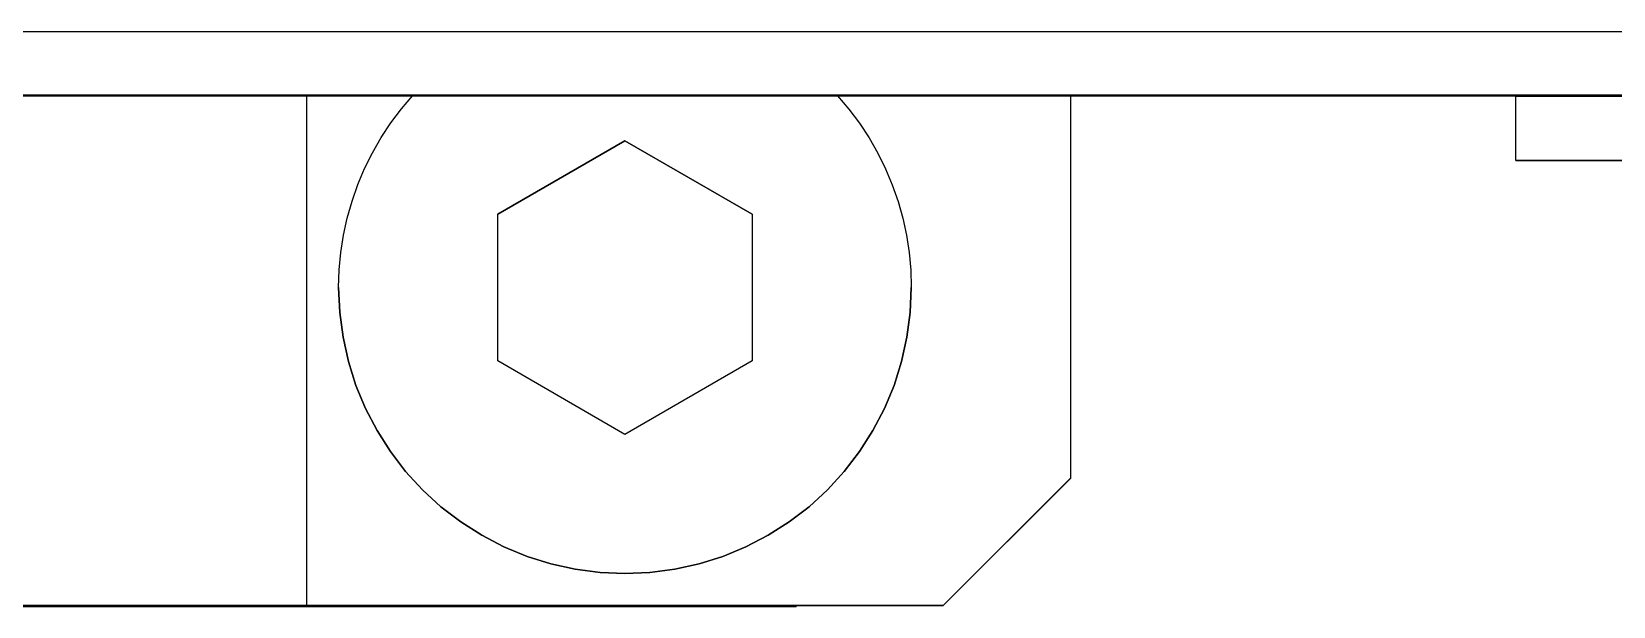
# Model space of a CAD drawing. Extents: x 0 to 701, y -8 to 617.
# Drawn here: x 668.97 to 681.4, y 281.85 to 286.37 of the extents above; entities that cross this region are included whole.
import ezdxf

# ---------------------------------------------------------------- set-up
doc = ezdxf.new("R2010")
doc.units = 0
doc.header["$LTSCALE"] = 0.5
doc.layers.add('MSM_CONTINUOUS', color=7, linetype='CONTINUOUS')

msp = doc.modelspace()

# ---------------------------------------------------------------- linework, layer by layer
at = {"layer": 'MSM_CONTINUOUS'}
for p, q in [((642.634415, 286.369417), (681.634415, 286.369417)), ((681.634415, 285.869349), (642.634415, 285.869348)), ((642.634415, 285.864014), (681.634415, 285.864014)), ((670.312575, 285.866966), (670.309415, 285.866955)), ((670.309415, 285.866955), (670.312575, 285.866944)), ((670.322035, 285.866977), (670.312575, 285.866966)), ((670.312575, 285.866944), (670.322035, 285.866933)), ((670.337736, 285.866988), (670.322035, 285.866977)), ((670.322035, 285.866933), (670.337736, 285.866922)), ((670.359582, 285.866998), (670.337736, 285.866988)), ((670.337736, 285.866922), (670.359582, 285.866912)), ((670.387439, 285.867009), (670.359582, 285.866998)), ((670.359582, 285.866912), (670.387439, 285.866901)), ((670.421134, 285.867019), (670.387439, 285.867009)), ((670.387439, 285.866901), (670.421134, 285.866891)), ((670.460459, 285.867028), (670.421134, 285.867019)), ((670.421134, 285.866891), (670.460459, 285.866882)), ((670.505173, 285.867037), (670.460459, 285.867028)), ((670.460459, 285.866882), (670.505173, 285.866873)), ((670.554999, 285.867046), (670.505173, 285.867037)), ((670.505173, 285.866873), (670.554999, 285.866864)), ((670.609631, 285.867054), (670.554999, 285.867046)), ((670.554999, 285.866864), (670.609631, 285.866856)), ((670.668731, 285.867062), (670.609631, 285.867054)), ((670.609631, 285.866856), (670.668731, 285.866848)), ((670.731935, 285.867068), (670.668731, 285.867062)), ((670.668731, 285.866848), (670.731935, 285.866842)), ((670.798854, 285.867074), (670.731935, 285.867068)), ((670.731935, 285.866842), (670.798854, 285.866835)), ((670.869075, 285.86708), (670.798854, 285.867074)), ((670.798854, 285.866835), (670.869075, 285.86683)), ((670.942165, 285.867084), (670.869075, 285.86708)), ((670.869075, 285.86683), (670.942165, 285.866825)), ((671.017673, 285.867088), (670.942165, 285.867084)), ((670.942165, 285.866825), (671.017673, 285.866822)), ((671.095134, 285.867091), (671.017673, 285.867088)), ((671.017673, 285.866822), (671.095134, 285.866819)), ((671.17407, 285.867093), (671.095134, 285.867091)), ((671.095134, 285.866819), (671.17407, 285.866816)), ((671.134415, 281.85645), (671.134415, 285.864014)), ((671.253995, 285.867095), (671.17407, 285.867093)), ((671.17407, 285.866816), (671.253995, 285.866815)), ((671.414836, 285.867095), (671.253995, 285.867095)), ((671.253995, 285.866815), (671.414836, 285.866815)), ((671.494761, 285.867093), (671.414836, 285.867095)), ((671.414836, 285.866815), (671.494761, 285.866816)), ((671.573697, 285.867091), (671.494761, 285.867093)), ((671.494761, 285.866816), (671.573697, 285.866819)), ((671.651158, 285.867088), (671.573697, 285.867091)), ((671.573697, 285.866819), (671.651158, 285.866822)), ((671.726666, 285.867084), (671.651158, 285.867088)), ((671.651158, 285.866822), (671.726666, 285.866825)), ((671.799755, 285.86708), (671.726666, 285.867084)), ((671.726666, 285.866825), (671.799755, 285.86683)), ((671.794479, 285.651672), (671.877315, 285.762011)), ((671.869976, 285.867074), (671.799755, 285.86708)), ((671.799755, 285.86683), (671.869976, 285.866835)), ((671.936895, 285.867068), (671.869976, 285.867074)), ((671.869976, 285.866835), (671.936895, 285.866842)), ((671.877315, 285.762011), (671.966757, 285.867065)), ((672.000099, 285.867062), (671.936895, 285.867068)), ((671.936895, 285.866842), (672.000099, 285.866848)), ((672.0592, 285.867054), (672.000099, 285.867062)), ((672.000099, 285.866848), (672.0592, 285.866856)), ((672.113831, 285.867046), (672.0592, 285.867054)), ((672.0592, 285.866856), (672.113831, 285.866864)), ((672.163658, 285.867037), (672.113831, 285.867046)), ((672.113831, 285.866864), (672.163658, 285.866873)), ((672.208371, 285.867028), (672.163658, 285.867037)), ((672.163658, 285.866873), (672.208371, 285.866882)), ((672.247697, 285.867019), (672.208371, 285.867028)), ((672.208371, 285.866882), (672.247697, 285.866891)), ((672.281392, 285.867009), (672.247697, 285.867019)), ((672.247697, 285.866891), (672.281392, 285.866901)), ((672.309248, 285.866998), (672.281392, 285.867009)), ((672.281392, 285.866901), (672.309248, 285.866912)), ((672.331094, 285.866988), (672.309248, 285.866998)), ((672.309248, 285.866912), (672.331094, 285.866922)), ((672.346796, 285.866977), (672.331094, 285.866988)), ((672.331094, 285.866922), (672.346796, 285.866933)), ((672.356255, 285.866966), (672.346796, 285.866977)), ((672.346796, 285.866933), (672.356255, 285.866944)), ((672.359415, 285.866955), (672.356255, 285.866966)), ((672.356255, 285.866944), (672.359415, 285.866955)), ((675.304831, 285.864014), (675.393868, 285.759065)), ((675.393868, 285.759065), (675.476322, 285.648868)), ((676.884415, 285.86887), (676.888269, 285.868883)), ((676.889172, 285.868855), (676.884415, 285.86887)), ((676.884415, 285.866681), (676.889172, 285.866696)), ((676.888269, 285.866668), (676.884415, 285.866681)), ((676.884415, 285.864493), (676.888269, 285.864506)), ((676.888269, 285.86448), (676.884415, 285.864493)), ((676.888269, 285.868883), (676.899805, 285.868897)), ((676.899805, 285.866655), (676.888269, 285.866668)), ((676.888269, 285.864506), (676.899805, 285.86452)), ((676.899805, 285.864466), (676.888269, 285.86448)), ((676.903406, 285.86884), (676.889172, 285.868855)), ((676.889172, 285.866696), (676.903406, 285.866711)), ((676.899805, 285.868897), (676.918953, 285.86891)), ((676.918953, 285.866642), (676.899805, 285.866655)), ((676.899805, 285.86452), (676.918953, 285.864533)), ((676.918953, 285.864453), (676.899805, 285.864466)), ((676.927008, 285.868826), (676.903406, 285.86884)), ((676.903406, 285.866711), (676.927008, 285.866726)), ((676.918953, 285.86891), (676.945595, 285.868923)), ((676.945595, 285.866629), (676.918953, 285.866642)), ((676.918953, 285.864533), (676.945595, 285.864546)), ((676.945595, 285.86444), (676.918953, 285.864453)), ((676.959799, 285.868811), (676.927008, 285.868826)), ((676.927008, 285.866726), (676.959799, 285.86674)), ((676.945595, 285.868923), (676.979566, 285.868935)), ((676.979566, 285.866616), (676.945595, 285.866629)), ((676.945595, 285.864546), (676.979566, 285.864558)), ((676.979566, 285.864428), (676.945595, 285.86444)), ((677.00153, 285.868798), (676.959799, 285.868811)), ((676.959799, 285.86674), (677.00153, 285.866754)), ((676.979566, 285.868935), (677.020657, 285.868948)), ((677.020657, 285.866604), (676.979566, 285.866616)), ((676.979566, 285.864558), (677.020657, 285.864571)), ((677.020657, 285.864415), (676.979566, 285.864428)), ((677.051883, 285.868784), (677.00153, 285.868798)), ((677.00153, 285.866754), (677.051883, 285.866767)), ((677.020657, 285.868948), (677.068615, 285.868959)), ((677.068615, 285.866592), (677.020657, 285.866604)), ((677.020657, 285.864571), (677.068615, 285.864582)), ((677.068615, 285.864404), (677.020657, 285.864415)), ((677.110475, 285.868772), (677.051883, 285.868784)), ((677.051883, 285.866767), (677.110475, 285.86678)), ((677.068615, 285.868959), (677.123144, 285.86897)), ((677.123144, 285.866581), (677.068615, 285.866592)), ((677.068615, 285.864582), (677.123144, 285.864593)), ((677.123144, 285.864392), (677.068615, 285.864404)), ((677.17686, 285.86876), (677.110475, 285.868772)), ((677.110475, 285.86678), (677.17686, 285.866791)), ((677.123144, 285.86897), (677.183908, 285.868981)), ((677.183908, 285.86657), (677.123144, 285.866581)), ((677.123144, 285.864593), (677.183908, 285.864604)), ((677.183908, 285.864382), (677.123144, 285.864392)), ((677.134415, 285.864014), (677.134415, 282.855877)), ((677.250532, 285.868749), (677.17686, 285.86876)), ((677.17686, 285.866791), (677.250532, 285.866802)), ((677.183908, 285.868981), (677.250532, 285.868991)), ((677.250532, 285.866561), (677.183908, 285.86657)), ((677.183908, 285.864604), (677.250532, 285.864614)), ((677.250532, 285.864372), (677.183908, 285.864382)), ((677.250532, 285.868991), (677.322605, 285.869)), ((677.330931, 285.868739), (677.250532, 285.868749)), ((677.250532, 285.866802), (677.330931, 285.866812)), ((677.322605, 285.866551), (677.250532, 285.866561)), ((677.250532, 285.864614), (677.322605, 285.864623)), ((677.322605, 285.864363), (677.250532, 285.864372)), ((677.322605, 285.869), (677.399684, 285.869008)), ((677.399684, 285.866543), (677.322605, 285.866551)), ((677.322605, 285.864623), (677.399684, 285.864631)), ((677.399684, 285.864355), (677.322605, 285.864363)), ((677.417445, 285.86873), (677.330931, 285.868739)), ((677.330931, 285.866812), (677.417445, 285.866822)), ((677.399684, 285.869008), (677.481292, 285.869016)), ((677.481292, 285.866536), (677.399684, 285.866543)), ((677.399684, 285.864631), (677.481292, 285.864639)), ((677.481292, 285.864347), (677.399684, 285.864355)), ((677.509415, 285.868722), (677.417445, 285.86873)), ((677.417445, 285.866822), (677.509415, 285.86683)), ((677.481292, 285.869016), (677.566927, 285.869022)), ((677.566927, 285.866529), (677.481292, 285.866536)), ((677.481292, 285.864639), (677.566927, 285.864645)), ((677.566927, 285.864341), (677.481292, 285.864347)), ((677.606142, 285.868715), (677.509415, 285.868722)), ((677.509415, 285.86683), (677.606142, 285.866836)), ((677.566927, 285.869022), (677.656061, 285.869028)), ((677.656061, 285.866523), (677.566927, 285.866529)), ((677.566927, 285.864645), (677.656061, 285.864651)), ((677.656061, 285.864335), (677.566927, 285.864341)), ((677.70689, 285.868709), (677.606142, 285.868715)), ((677.606142, 285.866836), (677.70689, 285.866842)), ((677.656061, 285.869028), (677.748144, 285.869033)), ((677.748144, 285.866519), (677.656061, 285.866523)), ((677.656061, 285.864651), (677.748144, 285.864656)), ((677.748144, 285.86433), (677.656061, 285.864335)), ((677.810891, 285.868705), (677.70689, 285.868709)), ((677.70689, 285.866842), (677.810891, 285.866847)), ((677.748144, 285.869033), (677.842608, 285.869036)), ((677.842608, 285.866515), (677.748144, 285.866519)), ((677.748144, 285.864656), (677.842608, 285.864659)), ((677.842608, 285.864327), (677.748144, 285.86433)), ((677.917355, 285.868702), (677.810891, 285.868705)), ((677.810891, 285.866847), (677.917355, 285.86685)), ((677.842608, 285.869036), (677.938872, 285.869039)), ((677.938872, 285.866513), (677.842608, 285.866515)), ((677.842608, 285.864659), (677.938872, 285.864662)), ((677.938872, 285.864324), (677.842608, 285.864327)), ((678.025471, 285.8687), (677.917355, 285.868702)), ((677.917355, 285.86685), (678.025471, 285.866852)), ((677.938872, 285.869039), (678.036341, 285.86904)), ((678.036341, 285.866511), (677.938872, 285.866513)), ((677.938872, 285.864662), (678.036341, 285.864663)), ((678.036341, 285.864323), (677.938872, 285.864324)), ((678.134415, 285.868699), (678.025471, 285.8687)), ((678.025471, 285.866852), (678.24336, 285.866852)), ((678.036341, 285.86904), (678.134415, 285.869041)), ((678.134415, 285.86651), (678.036341, 285.866511)), ((678.036341, 285.864663), (678.134415, 285.864664)), ((678.134415, 285.864322), (678.036341, 285.864323)), ((678.134415, 285.869041), (678.232489, 285.86904)), ((678.24336, 285.8687), (678.134415, 285.868699)), ((678.232489, 285.866511), (678.134415, 285.86651)), ((678.134415, 285.864664), (678.232489, 285.864663)), ((678.232489, 285.864323), (678.134415, 285.864322)), ((678.232489, 285.86904), (678.329958, 285.869039)), ((678.329958, 285.866513), (678.232489, 285.866511)), ((678.232489, 285.864663), (678.329958, 285.864662)), ((678.329958, 285.864324), (678.232489, 285.864323)), ((678.351475, 285.868702), (678.24336, 285.8687)), ((678.24336, 285.866852), (678.351475, 285.86685)), ((678.329958, 285.869039), (678.426222, 285.869036)), ((678.426222, 285.866515), (678.329958, 285.866513)), ((678.329958, 285.864662), (678.426222, 285.864659)), ((678.426222, 285.864327), (678.329958, 285.864324)), ((678.457939, 285.868705), (678.351475, 285.868702)), ((678.351475, 285.86685), (678.457939, 285.866847)), ((678.426222, 285.869036), (678.520686, 285.869033)), ((678.520686, 285.866519), (678.426222, 285.866515)), ((678.426222, 285.864659), (678.520686, 285.864656)), ((678.520686, 285.86433), (678.426222, 285.864327)), ((678.56194, 285.868709), (678.457939, 285.868705)), ((678.457939, 285.866847), (678.56194, 285.866842)), ((678.520686, 285.869033), (678.612769, 285.869028)), ((678.612769, 285.866523), (678.520686, 285.866519)), ((678.520686, 285.864656), (678.612769, 285.864651)), ((678.612769, 285.864335), (678.520686, 285.86433)), ((678.662688, 285.868715), (678.56194, 285.868709)), ((678.56194, 285.866842), (678.662688, 285.866836)), ((678.612769, 285.869028), (678.701903, 285.869022)), ((678.701903, 285.866529), (678.612769, 285.866523)), ((678.612769, 285.864651), (678.701903, 285.864645)), ((678.701903, 285.864341), (678.612769, 285.864335)), ((678.759415, 285.868722), (678.662688, 285.868715)), ((678.662688, 285.866836), (678.759415, 285.86683)), ((678.701903, 285.869022), (678.787538, 285.869016)), ((678.787538, 285.866536), (678.701903, 285.866529)), ((678.701903, 285.864645), (678.787538, 285.864639)), ((678.787538, 285.864347), (678.701903, 285.864341)), ((678.851386, 285.86873), (678.759415, 285.868722)), ((678.759415, 285.86683), (678.851386, 285.866822)), ((678.787538, 285.869016), (678.869147, 285.869008)), ((678.869147, 285.866543), (678.787538, 285.866536)), ((678.787538, 285.864639), (678.869147, 285.864631)), ((678.869147, 285.864355), (678.787538, 285.864347)), ((678.9379, 285.868739), (678.851386, 285.86873)), ((678.851386, 285.866822), (678.9379, 285.866812)), ((678.869147, 285.869008), (678.946225, 285.869)), ((678.946225, 285.866551), (678.869147, 285.866543)), ((678.869147, 285.864631), (678.946225, 285.864623)), ((678.946225, 285.864363), (678.869147, 285.864355)), ((679.018299, 285.868749), (678.9379, 285.868739)), ((678.9379, 285.866812), (679.018299, 285.866802)), ((678.946225, 285.869), (679.018299, 285.868991)), ((679.018299, 285.866561), (678.946225, 285.866551)), ((678.946225, 285.864623), (679.018299, 285.864614)), ((679.018299, 285.864372), (678.946225, 285.864363)), ((679.018299, 285.868991), (679.084923, 285.868981)), ((679.091971, 285.86876), (679.018299, 285.868749)), ((679.018299, 285.866802), (679.091971, 285.866791)), ((679.084923, 285.86657), (679.018299, 285.866561)), ((679.018299, 285.864614), (679.084923, 285.864604)), ((679.084923, 285.864382), (679.018299, 285.864372)), ((679.084923, 285.868981), (679.145686, 285.86897)), ((679.145686, 285.866581), (679.084923, 285.86657)), ((679.084923, 285.864604), (679.145686, 285.864593)), ((679.145686, 285.864392), (679.084923, 285.864382)), ((679.158355, 285.868772), (679.091971, 285.86876)), ((679.091971, 285.866791), (679.158355, 285.86678)), ((679.145686, 285.86897), (679.200215, 285.868959)), ((679.200215, 285.866592), (679.145686, 285.866581)), ((679.145686, 285.864593), (679.200215, 285.864582)), ((679.200215, 285.864404), (679.145686, 285.864392)), ((679.216947, 285.868784), (679.158355, 285.868772)), ((679.158355, 285.86678), (679.216947, 285.866767)), ((679.200215, 285.868959), (679.248173, 285.868948)), ((679.248173, 285.866604), (679.200215, 285.866592)), ((679.200215, 285.864582), (679.248173, 285.864571)), ((679.248173, 285.864415), (679.200215, 285.864404)), ((679.2673, 285.868798), (679.216947, 285.868784)), ((679.216947, 285.866767), (679.2673, 285.866754)), ((679.248173, 285.868948), (679.289265, 285.868935)), ((679.289265, 285.866616), (679.248173, 285.866604)), ((679.248173, 285.864571), (679.289265, 285.864558)), ((679.289265, 285.864428), (679.248173, 285.864415)), ((679.309031, 285.868811), (679.2673, 285.868798)), ((679.2673, 285.866754), (679.309031, 285.86674)), ((679.289265, 285.868935), (679.323236, 285.868923)), ((679.323236, 285.866629), (679.289265, 285.866616)), ((679.289265, 285.864558), (679.323236, 285.864546)), ((679.323236, 285.86444), (679.289265, 285.864428)), ((679.341822, 285.868826), (679.309031, 285.868811)), ((679.309031, 285.86674), (679.341822, 285.866726)), ((679.323236, 285.868923), (679.349878, 285.86891)), ((679.349878, 285.866642), (679.323236, 285.866629)), ((679.323236, 285.864546), (679.349878, 285.864533)), ((679.349878, 285.864453), (679.323236, 285.86444)), ((679.365425, 285.86884), (679.341822, 285.868826)), ((679.341822, 285.866726), (679.365425, 285.866711)), ((679.349878, 285.86891), (679.369026, 285.868897)), ((679.369026, 285.866655), (679.349878, 285.866642)), ((679.349878, 285.864533), (679.369026, 285.86452)), ((679.369026, 285.864466), (679.349878, 285.864453)), ((679.379659, 285.868855), (679.365425, 285.86884)), ((679.365425, 285.866711), (679.379659, 285.866696)), ((679.369026, 285.868897), (679.380562, 285.868883)), ((679.380562, 285.866668), (679.369026, 285.866655)), ((679.369026, 285.86452), (679.380562, 285.864506)), ((679.380562, 285.86448), (679.369026, 285.864466)), ((679.384415, 285.86887), (679.379659, 285.868855)), ((679.379659, 285.866696), (679.384415, 285.866681)), ((679.380562, 285.868883), (679.384415, 285.86887)), ((679.384415, 285.866681), (679.380562, 285.866668)), ((679.380562, 285.864506), (679.384415, 285.864493)), ((679.384415, 285.864493), (679.380562, 285.86448)), ((680.634415, 285.355125), (680.634415, 285.858818)), ((688.934415, 285.858818), (680.634415, 285.858818)), ((671.718563, 285.536463), (671.794479, 285.651672)), ((675.476322, 285.648868), (675.551884, 285.533836)), ((671.64985, 285.416818), (671.718563, 285.536463)), ((672.634415, 284.933979), (673.634415, 285.51133)), ((673.634415, 285.511179), (672.634415, 284.933829)), ((673.634415, 285.51133), (674.634415, 284.933979)), ((673.634415, 285.51133), (673.634415, 285.511179)), ((674.634415, 284.933829), (673.634415, 285.511179)), ((675.551884, 285.533836), (675.620271, 285.414399)), ((671.5886, 285.293187), (671.64985, 285.416818)), ((675.620271, 285.414399), (675.681228, 285.291005)), ((671.535043, 285.166033), (671.5886, 285.293187)), ((675.681228, 285.291005), (675.734527, 285.164114)), ((680.634415, 285.358818), (688.634415, 285.358818)), ((680.634415, 285.355125), (688.634415, 285.355125)), ((671.48938, 285.035836), (671.535043, 285.166033)), ((675.734527, 285.164114), (675.779968, 285.034202)), ((671.451782, 284.903085), (671.48938, 285.035836)), ((675.779968, 285.034202), (675.817381, 284.901755)), ((671.422393, 284.768279), (671.451782, 284.903085)), ((672.634415, 283.779279), (672.634415, 284.933979)), ((674.634415, 284.933979), (674.634415, 283.779279)), ((675.817381, 284.901755), (675.846626, 284.767268)), ((671.401321, 284.631926), (671.422393, 284.768279)), ((675.846626, 284.767268), (675.867594, 284.631245)), ((671.388646, 284.494537), (671.401321, 284.631926)), ((675.867594, 284.631245), (675.880206, 284.494195)), ((671.384415, 284.356629), (671.388646, 284.494537)), ((675.880206, 284.494195), (675.884415, 284.356629)), ((671.392977, 284.160529), (671.384415, 284.356629)), ((671.384415, 284.356629), (671.384415, 284.356287)), ((671.384415, 284.356287), (671.392977, 284.160187)), ((675.884415, 284.356629), (675.875853, 284.160529)), ((675.875853, 284.160187), (675.884415, 284.356287)), ((675.884415, 284.356287), (675.884415, 284.356629)), ((671.418598, 283.965921), (671.392977, 284.160529)), ((671.392977, 284.160187), (671.418598, 283.965579)), ((675.875853, 284.160529), (675.850233, 283.965921)), ((675.850233, 283.965579), (675.875853, 284.160187)), ((671.461082, 283.774286), (671.418598, 283.965921)), ((671.418598, 283.965579), (671.461082, 283.773944)), ((675.850233, 283.965921), (675.807748, 283.774286)), ((675.807748, 283.773944), (675.850233, 283.965579)), ((671.520107, 283.587084), (671.461082, 283.774286)), ((671.461082, 283.773944), (671.520107, 283.586742)), ((673.634415, 283.201929), (672.634415, 283.779279)), ((674.634415, 283.779279), (673.634415, 283.201929)), ((675.807748, 283.774286), (675.748724, 283.587084)), ((675.748724, 283.586742), (675.807748, 283.773944)), ((671.595223, 283.405738), (671.520107, 283.587084)), ((671.520107, 283.586742), (671.595223, 283.405396)), ((675.748724, 283.587084), (675.673608, 283.405738)), ((675.673608, 283.405396), (675.748724, 283.586742)), ((671.685858, 283.231629), (671.595223, 283.405738)), ((671.595223, 283.405396), (671.685858, 283.231287)), ((675.673608, 283.405738), (675.582972, 283.231629)), ((675.582972, 283.231287), (675.673608, 283.405396)), ((671.791323, 283.066082), (671.685858, 283.231629)), ((671.685858, 283.231287), (671.791323, 283.06574)), ((675.582972, 283.231629), (675.477507, 283.066082)), ((675.477507, 283.06574), (675.582972, 283.231287)), ((671.910815, 282.910357), (671.791323, 283.066082)), ((671.791323, 283.06574), (671.910815, 282.910015)), ((675.477507, 283.066082), (675.358015, 282.910357)), ((675.358015, 282.910015), (675.477507, 283.06574)), ((672.043425, 282.765639), (671.910815, 282.910357)), ((671.910815, 282.910015), (672.043425, 282.765297)), ((675.358015, 282.910357), (675.225405, 282.765639)), ((675.225405, 282.765297), (675.358015, 282.910015)), ((676.134415, 281.856287), (677.134415, 282.856287)), ((677.134415, 282.855877), (676.134415, 281.855877)), ((672.188143, 282.633029), (672.043425, 282.765639)), ((672.043425, 282.765297), (672.188143, 282.632687)), ((675.225405, 282.765639), (675.080687, 282.633029)), ((675.080687, 282.632687), (675.225405, 282.765297)), ((672.343868, 282.513537), (672.188143, 282.633029)), ((672.188143, 282.632687), (672.343868, 282.513195)), ((675.080687, 282.633029), (674.924962, 282.513537)), ((674.924962, 282.513195), (675.080687, 282.632687)), ((672.509415, 282.408072), (672.343868, 282.513537)), ((672.343868, 282.513195), (672.509415, 282.40773)), ((672.683524, 282.317437), (672.509415, 282.408072)), ((672.509415, 282.40773), (672.683524, 282.317095)), ((674.759415, 282.408072), (674.585306, 282.317437)), ((674.585306, 282.317095), (674.759415, 282.40773)), ((674.924962, 282.513537), (674.759415, 282.408072)), ((674.759415, 282.40773), (674.924962, 282.513195)), ((672.86487, 282.242321), (672.683524, 282.317437)), ((672.683524, 282.317095), (672.86487, 282.241979)), ((674.585306, 282.317437), (674.403961, 282.242321)), ((674.403961, 282.241979), (674.585306, 282.317095)), ((673.052072, 282.183296), (672.86487, 282.242321)), ((672.86487, 282.241979), (673.052072, 282.182954)), ((673.243707, 282.140812), (673.052072, 282.183296)), ((673.052072, 282.182954), (673.243707, 282.14047)), ((674.216758, 282.183296), (674.025124, 282.140812)), ((674.025124, 282.14047), (674.216758, 282.182954)), ((674.403961, 282.242321), (674.216758, 282.183296)), ((674.216758, 282.182954), (674.403961, 282.241979)), ((673.438315, 282.115191), (673.243707, 282.140812)), ((673.243707, 282.14047), (673.438315, 282.114849)), ((673.634415, 282.106629), (673.438315, 282.115191)), ((673.438315, 282.114849), (673.634415, 282.106287)), ((673.830516, 282.115191), (673.634415, 282.106629)), ((673.634415, 282.106287), (673.830516, 282.114849)), ((674.025124, 282.140812), (673.830516, 282.115191)), ((673.830516, 282.114849), (674.025124, 282.14047)), ((676.134415, 281.856287), (648.134415, 281.856287)), ((648.134415, 281.855877), (676.134415, 281.855877)), ((649.289183, 281.854926), (674.979648, 281.854926)), ((649.289183, 281.849865), (674.979648, 281.849865)), ((653.134415, 281.848833), (671.134415, 281.848833)), ((670.634415, 281.856382), (653.634415, 281.856382)), ((670.634415, 281.856382), (671.134415, 281.85645)), ((671.134415, 281.849106), (674.979648, 281.849106)), ((671.134415, 281.848833), (671.134415, 281.849106)), ((674.979648, 281.855877), (674.979648, 281.854926)), ((674.979648, 281.854919), (674.979648, 281.849865)), ((674.979648, 281.849859), (674.979648, 281.849106)), ((676.134415, 281.855877), (676.134415, 281.856287))]:
    msp.add_line(p, q, dxfattribs=at)

doc.saveas('drawing.dxf')
